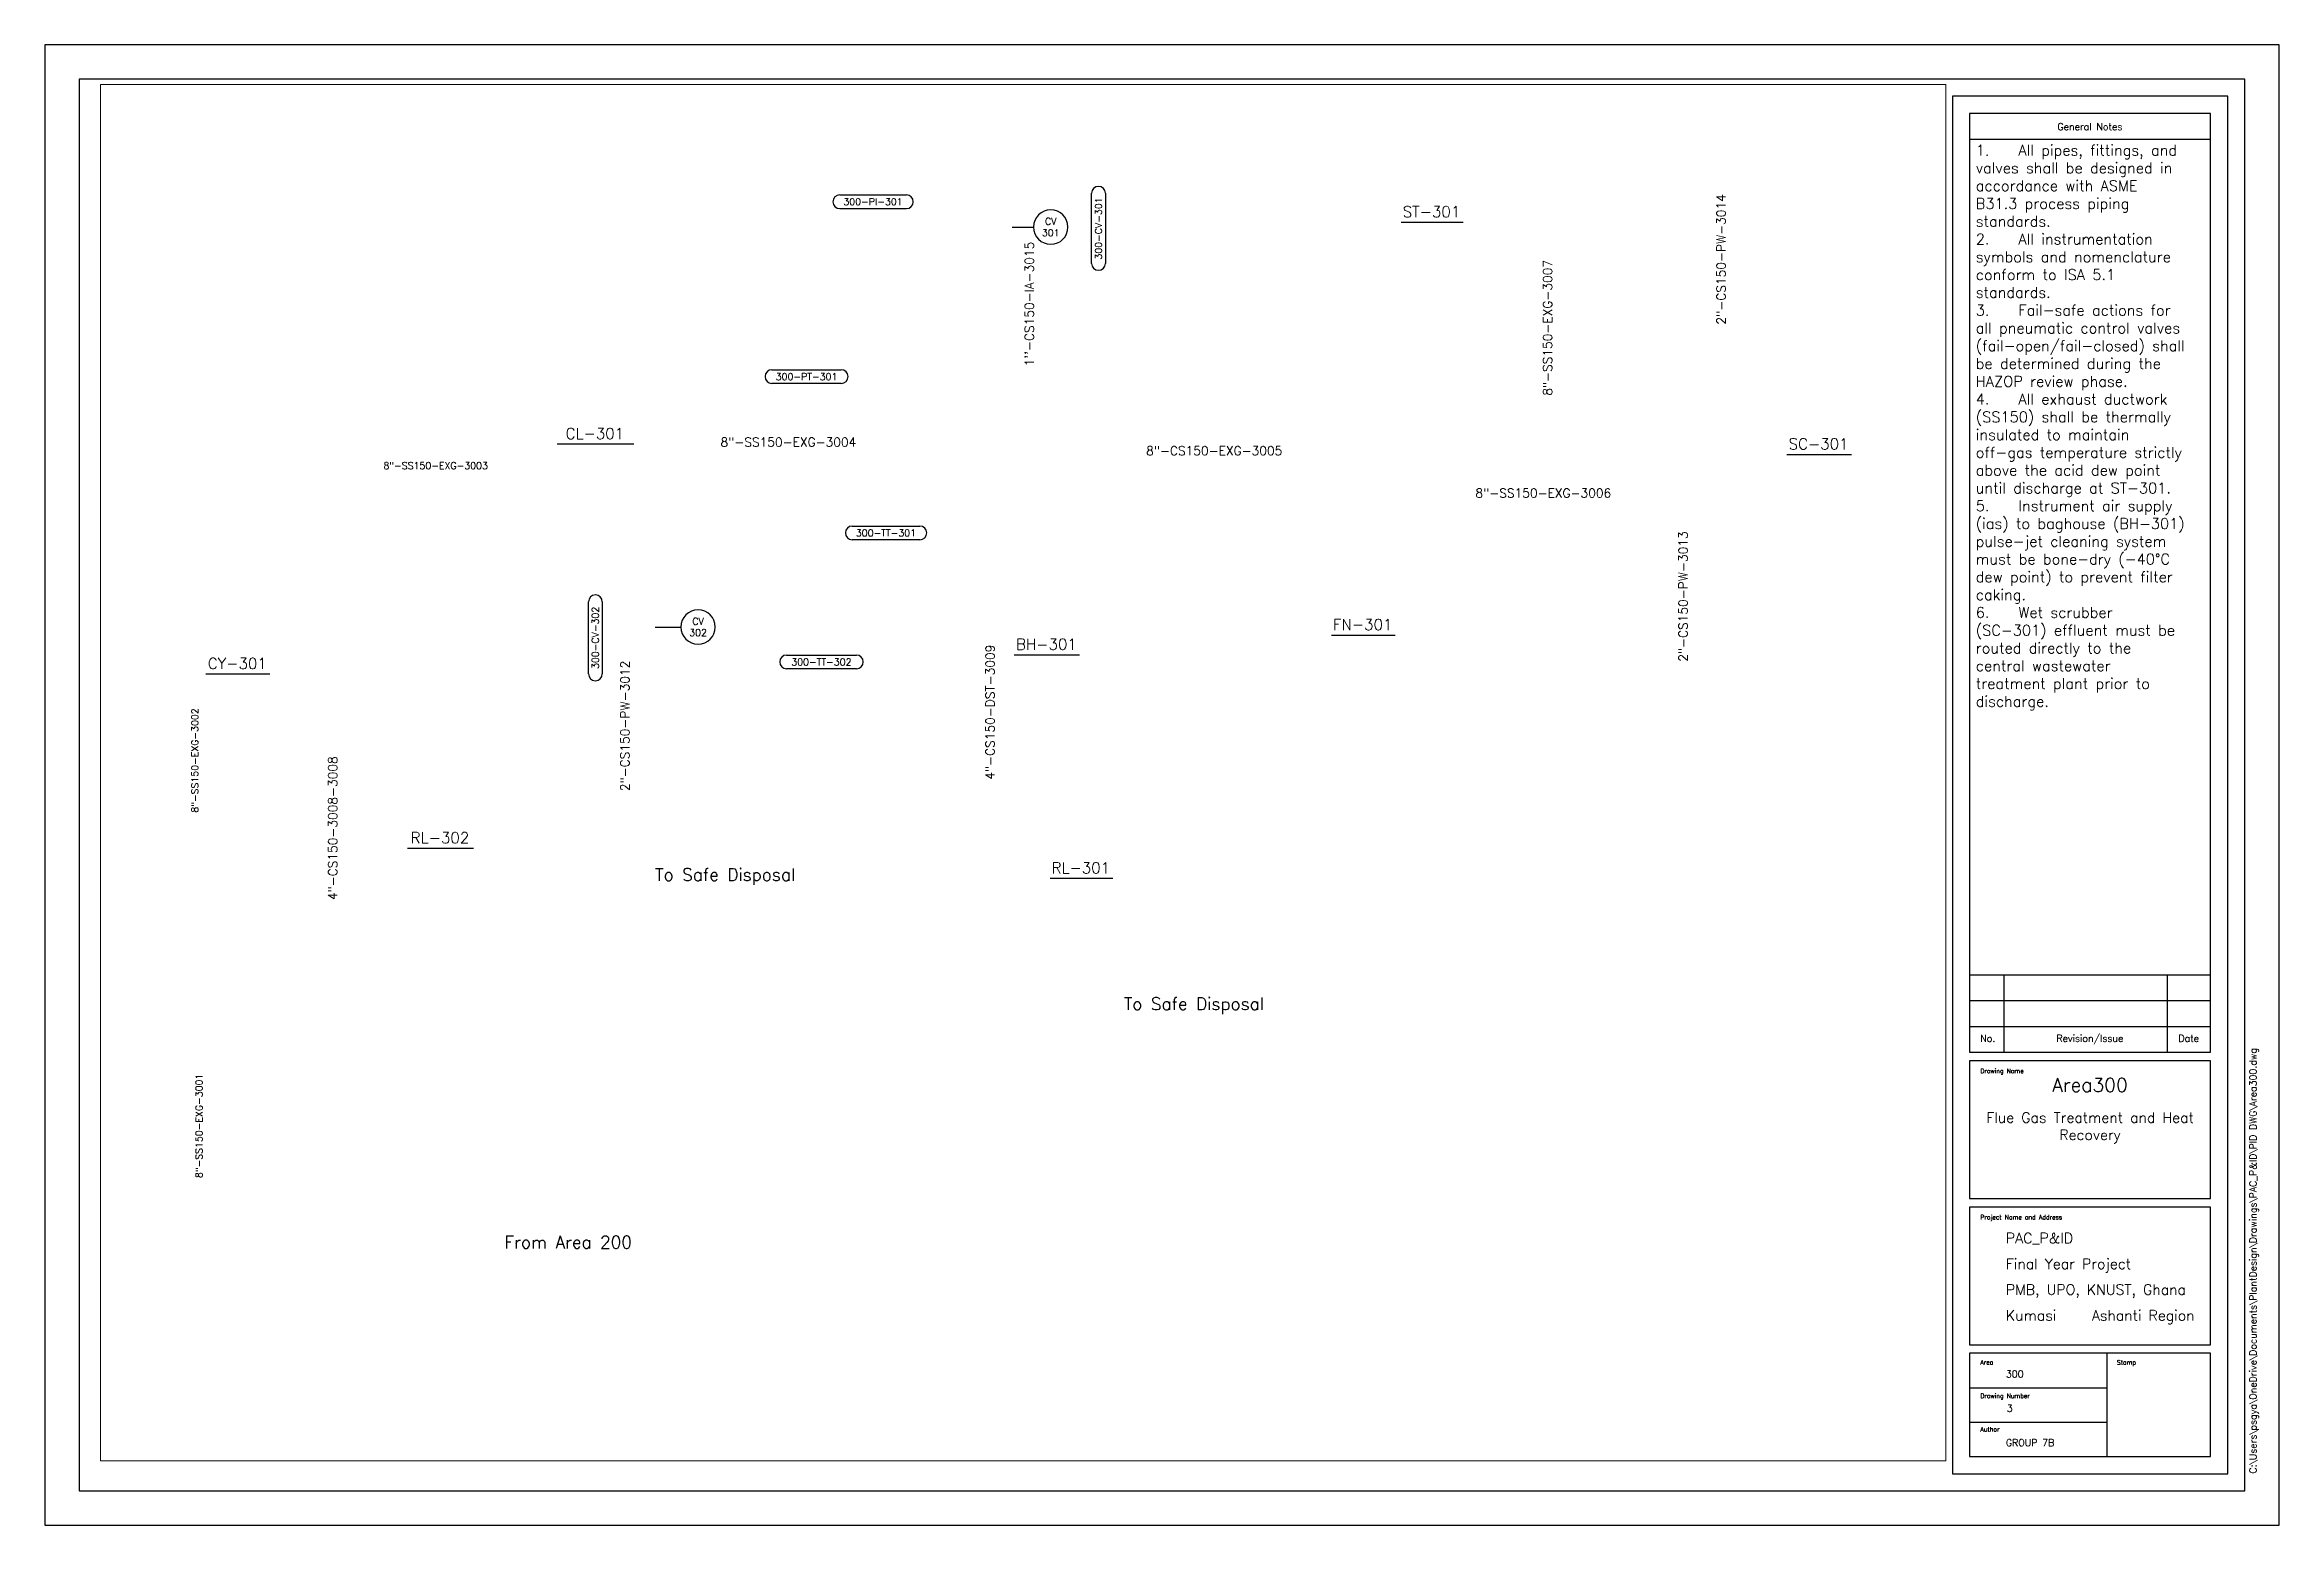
# Paper-space layout 'PID ANSI D Title Block' of a CAD drawing. Header units: inches. Extents: x 0 to 32.5, y 0 to 21.5.
# The model-space entities are those that its viewports show. They can reach past a viewport. Long polylines and large blocks are cut down to what shows.
import ezdxf
from ezdxf.enums import TextEntityAlignment as Align

# ---------------------------------------------------------------- set-up
doc = ezdxf.new("R2010")
doc.units = ezdxf.units.IN
doc.header["$MEASUREMENT"] = 0
for name, color, linetype in [('Instrument', 40, 'Continuous'), ('Text', 7, 'Continuous'), ('Title Block', 7, 'Continuous')]:
    doc.layers.add(name, color=color, linetype=linetype)
doc.styles.add('Roman', font='romans')
doc.styles.get("Standard").update_dxf_attribs({"font": 'romans.shx', "height": 0.1})
doc.dimstyles.get("Standard").update_dxf_attribs({"dimtxt": 0.18, "dimasz": 0.18, "dimexe": 0.18, "dimexo": 0.0625, "dimgap": 0.09, "dimtad": 0, "dimtih": 1, "dimtoh": 1, "dimdec": 4, "dimzin": 0, "dimdsep": 46, "dimtxsty": 'Standard', "dimcen": 0.09, "dimadec": 0, "dimazin": 0, "dimtfac": 1, "dimtdec": 4, "dimtofl": 0, "dimtmove": 0, "dimatfit": 3, "dimfxl": 1, "dimtolj": 1, "dimtzin": 0, "dimarcsym": 0})

# ---------------------------------------------------------------- blocks, each defined once
blk = doc.blocks.new('PID ANSI D titleblock')
for p, q in [((32.473, 21.518), (0, 21.518)), ((0, 21.518), (0, 0)), ((32.473, 0), (32.473, 21.518)), ((31.973, 21.018), (0.5, 21.018)), ((0.5, 21.018), (0.5, 0.5)), ((31.973, 0.5), (31.973, 21.018)), ((31.723, 20.768), (27.723, 20.768)), ((27.723, 20.768), (27.723, 0.75)), ((31.473, 20.518), (27.973, 20.518)), ((27.973, 20.518), (27.973, 6.875)), ((31.473, 6.875), (31.473, 20.518)), ((31.723, 0.75), (31.723, 20.768)), ((27.973, 20.143), (31.473, 20.143)), ((27.973, 8), (31.473, 8)), ((28.473, 6.875), (28.473, 8)), ((30.848, 6.875), (30.848, 8)), ((27.973, 7.625), (31.473, 7.625)), ((27.973, 7.25), (31.473, 7.25)), ((27.973, 6.875), (31.473, 6.875)), ((31.473, 6.75), (27.973, 6.75)), ((27.973, 6.75), (27.973, 4.75)), ((31.473, 4.75), (31.473, 6.75)), ((27.973, 4.75), (31.473, 4.75)), ((31.473, 4.625), (27.973, 4.625)), ((27.973, 4.625), (27.973, 2.625)), ((31.473, 2.625), (31.473, 4.625)), ((27.973, 2.625), (31.473, 2.625)), ((31.473, 2.5), (27.973, 2.5)), ((27.973, 2.5), (27.973, 1)), ((29.973, 1), (29.973, 2.5)), ((31.473, 1), (31.473, 2.5)), ((27.973, 2), (29.973, 2)), ((27.973, 1.5), (29.973, 1.5)), ((27.973, 1), (31.473, 1)), ((27.723, 0.75), (31.723, 0.75)), ((0.5, 0.5), (31.973, 0.5)), ((0, 0), (32.473, 0))]:
    blk.add_line(p, q)
at = {"style": 'Roman'}
for s, p in [('General Notes', (29.721, 20.326)), ('Revision/Issue', (29.721, 7.078)), ('No.', (28.237, 7.078)), ('Date', (31.157, 7.078))]:
    blk.add_text(s, height=0.1, dxfattribs=at).set_placement(p, align=Align.MIDDLE_CENTER)
for s, p in [('Drawing Name', (28.129, 6.571)), ('Project Name and Address', (28.129, 4.446)), ('Area', (28.129, 2.335)), ('Stamp', (30.113, 2.335)), ('Drawing Number', (28.129, 1.849)), ('Author', (28.129, 1.363))]:
    blk.add_text(s, height=0.065, dxfattribs=at).set_placement(p)
blk = doc.blocks.new('*U310')
at = {"color": 0, "linetype": 'ByBlock', "lineweight": -3}
blk.add_line((-0.467, -0.152), (0.483, -0.152), dxfattribs=at)
at = {"color": 0, "linetype": 'ByBlock', "lineweight": -2}
blk.add_attdef('#(Equipment.Tag)', text='', height=0.16, dxfattribs=at).set_placement((0, 0), align=Align.MIDDLE)
blk = doc.blocks.new('*U311')
at = {"color": 0, "linetype": 'ByBlock', "lineweight": -3}
blk.add_line((-0.549, -0.152), (0.565, -0.152), dxfattribs=at)
at = {"color": 0, "linetype": 'ByBlock', "lineweight": -2}
blk.add_attdef('#(Equipment.Tag)', text='', height=0.16, dxfattribs=at).set_placement((0, 0), align=Align.MIDDLE)
blk = doc.blocks.new('*U312')
at = {"color": 0, "linetype": 'ByBlock', "lineweight": -3}
blk.add_line((-0.455, -0.152), (0.471, -0.152), dxfattribs=at)
at = {"color": 0, "linetype": 'ByBlock', "lineweight": -2}
blk.add_attdef('#(Equipment.Tag)', text='', height=0.16, dxfattribs=at).set_placement((0, 0), align=Align.MIDDLE)
blk = doc.blocks.new('*U314')
at = {"color": 0, "linetype": 'ByBlock', "lineweight": -3}
blk.add_line((-0.463, -0.152), (0.479, -0.152), dxfattribs=at)
at = {"color": 0, "linetype": 'ByBlock', "lineweight": -2}
blk.add_attdef('#(Equipment.Tag)', text='', height=0.16, dxfattribs=at).set_placement((0, 0), align=Align.MIDDLE)
blk = doc.blocks.new('*U315')
at = {"color": 0, "linetype": 'ByBlock', "lineweight": -3}
blk.add_line((-0.442, -0.152), (0.459, -0.152), dxfattribs=at)
at = {"color": 0, "linetype": 'ByBlock', "lineweight": -2}
blk.add_attdef('#(Equipment.Tag)', text='', height=0.16, dxfattribs=at).set_placement((0, 0), align=Align.MIDDLE)
blk = doc.blocks.new('*U316')
at = {"color": 0, "linetype": 'ByBlock', "lineweight": -3}
blk.add_line((-0.446, -0.152), (0.463, -0.152), dxfattribs=at)
at = {"color": 0, "linetype": 'ByBlock', "lineweight": -2}
blk.add_attdef('#(Equipment.Tag)', text='', height=0.16, dxfattribs=at).set_placement((0, 0), align=Align.MIDDLE)
blk = doc.blocks.new('*U317')
at = {"color": 0, "linetype": 'ByBlock', "lineweight": -3}
blk.add_line((-0.471, -0.152), (0.487, -0.152), dxfattribs=at)
at = {"color": 0, "linetype": 'ByBlock', "lineweight": -2}
blk.add_attdef('#(Equipment.Tag)', text='', height=0.16, dxfattribs=at).set_placement((0, 0), align=Align.MIDDLE)
blk = doc.blocks.new('Pipeline Tag_block')
at = {"color": 0, "linetype": 'ByBlock', "lineweight": -2}
blk.add_attdef('#(TargetObject.Tag)', text='', height=0.1, dxfattribs=at).set_placement((0, 0), align=Align.MIDDLE_CENTER)
blk = doc.blocks.new('Tag_block')
at = {"color": 0, "linetype": 'ByBlock', "lineweight": -2}
blk.add_attdef('#(TargetObject.Tag)', text='', height=0.1, dxfattribs=at).set_placement((0, 0), align=Align.MIDDLE_CENTER)
blk = doc.blocks.new('*U298')
at = {"color": 0, "linetype": 'ByBlock', "lineweight": -2}
for start, end in [(0, 180), (180, 0)]:
    blk.add_arc((0, 0), 0.25, start, end, dxfattribs=at)
blk.add_wipeout([(-0.102, 0.149), (0.107, 0.151), (0.107, 0.024), (-0.102, 0.024)], dxfattribs=at)
blk.add_wipeout([(-0.177, -0.024), (0.181, -0.024), (0.181, -0.155), (-0.177, -0.155)], dxfattribs=at)
for tag, p in [('#(TargetObject.Type)', (0, 0.083)), ('#(TargetObject.LoopNumber)', (0, -0.083))]:
    blk.add_attdef(tag, text='', height=0.1, dxfattribs=at).set_placement(p, align=Align.MIDDLE_CENTER)
blk = doc.blocks.new('*U319')
at = {"color": 0, "linetype": 'ByBlock', "lineweight": -2}
for p, q in [((-0.528, 0.093), (-0.021, 0.093)), ((-0.021, 0.093), (0.491, 0.093)), ((0.491, -0.108), (-0.528, -0.108))]:
    blk.add_line(p, q, dxfattribs=at)
for centre, start, end in [((-0.528, -0.007), 90, 270), ((0.491, -0.007), 270, 90)]:
    blk.add_arc(centre, 0.1, start, end, dxfattribs=at)
blk.add_attdef('#(TargetObject.Tag)', text='', height=0.1, dxfattribs=at).set_placement((-0.02, -0.057), align=Align.CENTER)
blk = doc.blocks.new('*U320')
at = {"color": 0, "linetype": 'ByBlock', "lineweight": -2}
for p, q in [((-0.523, 0.093), (-0.021, 0.093)), ((-0.021, 0.093), (0.485, 0.093)), ((0.485, -0.108), (-0.523, -0.108))]:
    blk.add_line(p, q, dxfattribs=at)
for centre, start, end in [((-0.523, -0.007), 90, 270), ((0.485, -0.007), 270, 90)]:
    blk.add_arc(centre, 0.1, start, end, dxfattribs=at)
blk.add_attdef('#(TargetObject.Tag)', text='', height=0.1, dxfattribs=at).set_placement((-0.02, -0.057), align=Align.CENTER)
blk = doc.blocks.new('*U321')
at = {"color": 0, "linetype": 'ByBlock', "lineweight": -2}
for p, q in [((-0.502, 0.093), (-0.021, 0.093)), ((-0.021, 0.093), (0.465, 0.093)), ((0.465, -0.108), (-0.502, -0.108))]:
    blk.add_line(p, q, dxfattribs=at)
for centre, start, end in [((-0.502, -0.007), 90, 270), ((0.465, -0.007), 270, 90)]:
    blk.add_arc(centre, 0.1, start, end, dxfattribs=at)
blk.add_attdef('#(TargetObject.Tag)', text='', height=0.1, dxfattribs=at).set_placement((-0.02, -0.057), align=Align.CENTER)
blk = doc.blocks.new('*U299')
at = {"color": 0, "linetype": 'ByBlock', "lineweight": -2}
for start, end in [(0, 180), (180, 0)]:
    blk.add_arc((0, 0), 0.25, start, end, dxfattribs=at)
blk.add_wipeout([(-0.102, 0.149), (0.107, 0.151), (0.107, 0.024), (-0.102, 0.024)], dxfattribs=at)
blk.add_wipeout([(-0.177, -0.024), (0.181, -0.024), (0.181, -0.155), (-0.177, -0.155)], dxfattribs=at)
for tag, p in [('#(TargetObject.Type)', (0, 0.083)), ('#(TargetObject.LoopNumber)', (0, -0.083))]:
    blk.add_attdef(tag, text='', height=0.1, dxfattribs=at).set_placement(p, align=Align.MIDDLE_CENTER)
blk = doc.blocks.new('*U323')
at = {"color": 0, "linetype": 'ByBlock', "lineweight": -2}
for p, q in [((-0.543, 0.093), (-0.021, 0.093)), ((-0.021, 0.093), (0.506, 0.093)), ((0.506, -0.108), (-0.543, -0.108))]:
    blk.add_line(p, q, dxfattribs=at)
for centre, start, end in [((-0.543, -0.007), 90, 270), ((0.506, -0.007), 270, 90)]:
    blk.add_arc(centre, 0.1, start, end, dxfattribs=at)
blk.add_attdef('#(TargetObject.Tag)', text='', height=0.1, dxfattribs=at).set_placement((-0.02, -0.057), align=Align.CENTER)
blk = doc.blocks.new('*U324')
at = {"color": 0, "linetype": 'ByBlock', "lineweight": -2}
for p, q in [((-0.51, 0.093), (-0.021, 0.093)), ((-0.021, 0.093), (0.473, 0.093)), ((0.473, -0.108), (-0.51, -0.108))]:
    blk.add_line(p, q, dxfattribs=at)
for centre, start, end in [((-0.51, -0.007), 90, 270), ((0.473, -0.007), 270, 90)]:
    blk.add_arc(centre, 0.1, start, end, dxfattribs=at)
blk.add_attdef('#(TargetObject.Tag)', text='', height=0.1, dxfattribs=at).set_placement((-0.02, -0.057), align=Align.CENTER)
blk = doc.blocks.new('*U325')
at = {"color": 0, "linetype": 'ByBlock', "lineweight": -2}
for p, q in [((-0.526, 0.093), (-0.021, 0.093)), ((-0.021, 0.093), (0.488, 0.093)), ((0.488, -0.108), (-0.526, -0.108))]:
    blk.add_line(p, q, dxfattribs=at)
for centre, start, end in [((-0.526, -0.007), 90, 270), ((0.488, -0.007), 270, 90)]:
    blk.add_arc(centre, 0.1, start, end, dxfattribs=at)
blk.add_attdef('#(TargetObject.Tag)', text='', height=0.1, dxfattribs=at).set_placement((-0.02, -0.057), align=Align.CENTER)

msp = doc.modelspace()

# ---------------------------------------------------------------- block references
msp.add_blockref('Tag_block', (4.685, 14.402)).add_auto_attribs({'#(TargetObject.Tag)': '8"-SS150-EXG-3003'})
at = {"rotation": 90}
for p, values in [((1.185, 10.117), {'#(TargetObject.Tag)': '8"-SS150-EXG-3002'}), ((1.247, 4.807), {'#(TargetObject.Tag)': '8"-SS150-EXG-3001'})]:
    msp.add_blockref('Tag_block', p, dxfattribs=at).add_auto_attribs(values)
at = {"layer": 'Instrument', "linetype": 'ByBlock'}
msp.add_blockref('*U299', (8.498, 12.057), dxfattribs=at).add_auto_attribs({'#(TargetObject.Type)': 'CV', '#(TargetObject.LoopNumber)': '302'})
at = {"layer": 'Text'}
for name, p, values in [('*U321', (11.06, 18.244), {'#(TargetObject.Tag)': '300-PI-301'}), ('*U315', (19.156, 18.093), {'#(Equipment.Tag)': 'ST-301'}), ('*U320', (10.094, 15.703), {'#(TargetObject.Tag)': '300-PT-301'}), ('*U311', (6.998, 14.869), {'#(Equipment.Tag)': 'CL-301'}), ('*U314', (24.781, 14.718), {'#(Equipment.Tag)': 'SC-301'}), ('*U324', (11.248, 13.432), {'#(TargetObject.Tag)': '300-TT-301'}), ('*U312', (18.156, 12.093), {'#(Equipment.Tag)': 'FN-301'}), ('*U310', (13.56, 11.807), {'#(Equipment.Tag)': 'BH-301'}), ('*U312', (1.802, 11.527), {'#(Equipment.Tag)': 'CY-301'}), ('*U325', (10.31, 11.557), {'#(TargetObject.Tag)': '300-TT-302'}), ('*U317', (4.748, 8.994), {'#(Equipment.Tag)': 'RL-302'}), ('*U316', (14.06, 8.557), {'#(Equipment.Tag)': 'RL-301'})]:
    msp.add_blockref(name, p, dxfattribs=at).add_auto_attribs(values)
at = {"layer": 'Text', "rotation": 90}
for name, p, values in [('*U319', (14.31, 17.869), {'#(TargetObject.Tag)': '300-CV-301'}), ('*U323', (6.998, 11.919), {'#(TargetObject.Tag)': '300-CV-302'})]:
    msp.add_blockref(name, p, dxfattribs=at).add_auto_attribs(values)
at = {"layer": 'Text', "xscale": 1.3, "yscale": 1.3, "zscale": 1.3, "rotation": 90}
for p, values in [((23.364, 17.4), {'#(TargetObject.Tag)': '2"-CS150-PW-3014'}), ((13.312, 16.75), {'#(TargetObject.Tag)': "1''-CS150-IA-3015"}), ((20.843, 16.405), {'#(TargetObject.Tag)': '8"-SS150-EXG-3007'}), ((22.812, 12.5), {'#(TargetObject.Tag)': '2"-CS150-PW-3013'}), ((12.742, 10.819), {'#(TargetObject.Tag)': '4"-CS150-DST-3009'}), ((7.435, 10.619), {'#(TargetObject.Tag)': '2"-CS150-PW-3012'}), ((3.189, 9.133), {'#(TargetObject.Tag)': '4"-CS150-3008-3008'})]:
    msp.add_blockref('Pipeline Tag_block', p, dxfattribs=at).add_auto_attribs(values)
at = {"layer": 'Text', "xscale": 1.3, "yscale": 1.3, "zscale": 1.3}
for p, values in [((9.81, 14.744), {'#(TargetObject.Tag)': '8"-SS150-EXG-3004'}), ((15.998, 14.619), {'#(TargetObject.Tag)': '8"-CS150-EXG-3005'}), ((20.781, 14.004), {'#(TargetObject.Tag)': '8"-SS150-EXG-3006'})]:
    msp.add_blockref('Pipeline Tag_block', p, dxfattribs=at).add_auto_attribs(values)

# ---------------------------------------------------------------- texts
at = {"char_height": 0.18, "attachment_point": 1}
for s, width, heights, insert in [('To Safe Disposal', 2.79193, [0.224], (7.873, 8.549)), ('To Safe Disposal', 2.71248, [0.171], (14.685, 6.672)), ('From Area 200', 2.2093, [0.197], (5.685, 3.207))]:
    msp.add_mtext_dynamic_manual_height_columns(s, width=width, gutter_width=0.5, heights=heights, dxfattribs=dict(at, insert=insert))

# ---------------------------------------------------------------- next in the draw order: block references
at = {"layer": 'Instrument', "linetype": 'ByBlock'}
msp.add_blockref('*U298', (13.623, 17.869), dxfattribs=at).add_auto_attribs({'#(TargetObject.Type)': 'CV', '#(TargetObject.LoopNumber)': '301'})

# ---------------------------------------------------------------- next in the draw order: leaders
at = {"layer": 'Instrument', "linetype": 'ByBlock', "has_arrowhead": 0}
msp.add_leader([(7.873, 12.057), (8.248, 12.057)], dimstyle='Standard', dxfattribs=at)

# ---------------------------------------------------------------- next in the draw order: leaders
msp.add_leader([(13.06, 17.869), (13.373, 17.869)], dimstyle='Standard', dxfattribs=at)

psp = doc.layouts.new('PID ANSI D Title Block')

# ---------------------------------------------------------------- block references
at = {"layer": 'Title Block'}
psp.add_blockref('PID ANSI D titleblock', (0, 0), dxfattribs=at)

# ---------------------------------------------------------------- texts
at = {"insert": (28.062, 20.062), "char_height": 0.155, "attachment_point": 1}
psp.add_mtext_dynamic_manual_height_columns('1.^IAll pipes, fittings, and valves shall be designed in accordance with ASME B31.3 process piping standards.\\P2.^IAll instrumentation symbols and nomenclature conform to ISA 5.1 standards.\\P3.^IFail-safe actions for all pneumatic control valves (fail-open/fail-closed) shall be determined during the HAZOP review phase.\\P4.^IAll exhaust ductwork (SS150) shall be thermally insulated to maintain off-gas temperature strictly above the acid dew point until discharge at ST-301.\\P5.^IInstrument air supply (ias) to baghouse (BH-301) pulse-jet cleaning system must be bone-dry (-40°C dew point) to prevent filter caking.\\P6.^IWet scrubber (SC-301) effluent must be routed directly to the central wastewater treatment plant prior to discharge.', width=3.3125, gutter_width=0.5, heights=[0], dxfattribs=at)
at = {"layer": 'Title Block', "insert": (32.041, 0.752), "char_height": 0.1, "attachment_point": 1, "rotation": 90}
psp.add_mtext('C:\\\\Users\\\\psgya\\\\OneDrive\\\\Documents\\\\PlantDesign\\\\Drawings\\\\PAC_P&ID\\\\PID DWG\\\\Area300.dwg', dxfattribs=at)
at = {"layer": 'Title Block'}
for s, insert, char_height, attachment_point in [('Area300', (29.723, 6.5), 0.2, 2), ('PAC_P&ID', (28.5, 4.25), 0.15, 1), ('Final Year Project', (28.5, 3.875), 0.15, 1), ('PMB, UPO, KNUST, Ghana', (28.5, 3.5), 0.15, 1), ('Kumasi', (28.5, 3.125), 0.15, 1), ('Ashanti Region', (29.75, 3.125), 0.15, 1), ('300', (28.5, 2.25), 0.1, 1), ('3', (28.513, 1.75), 0.1, 1), ('GROUP 7B', (28.5, 1.25), 0.1, 1)]:
    psp.add_mtext(s, dxfattribs=dict(at, insert=insert, char_height=char_height, attachment_point=attachment_point))
at = {"layer": 'Title Block', "insert": (29.723, 6), "char_height": 0.15, "width": 3.30274, "attachment_point": 2}
psp.add_mtext('{\\C250;\\c2039583;Flue Gas Treatment and Heat Recovery}', dxfattribs=at)

# ---------------------------------------------------------------- viewports
at = {"layer": '0', "color": 2, "view_target_point": (13.222, 9.94)}
psp.add_viewport(center=(14.219, 10.938), size=(26.812, 20), view_center_point=(0, 0), view_height=20, dxfattribs=at)

doc.saveas('drawing.dxf')
